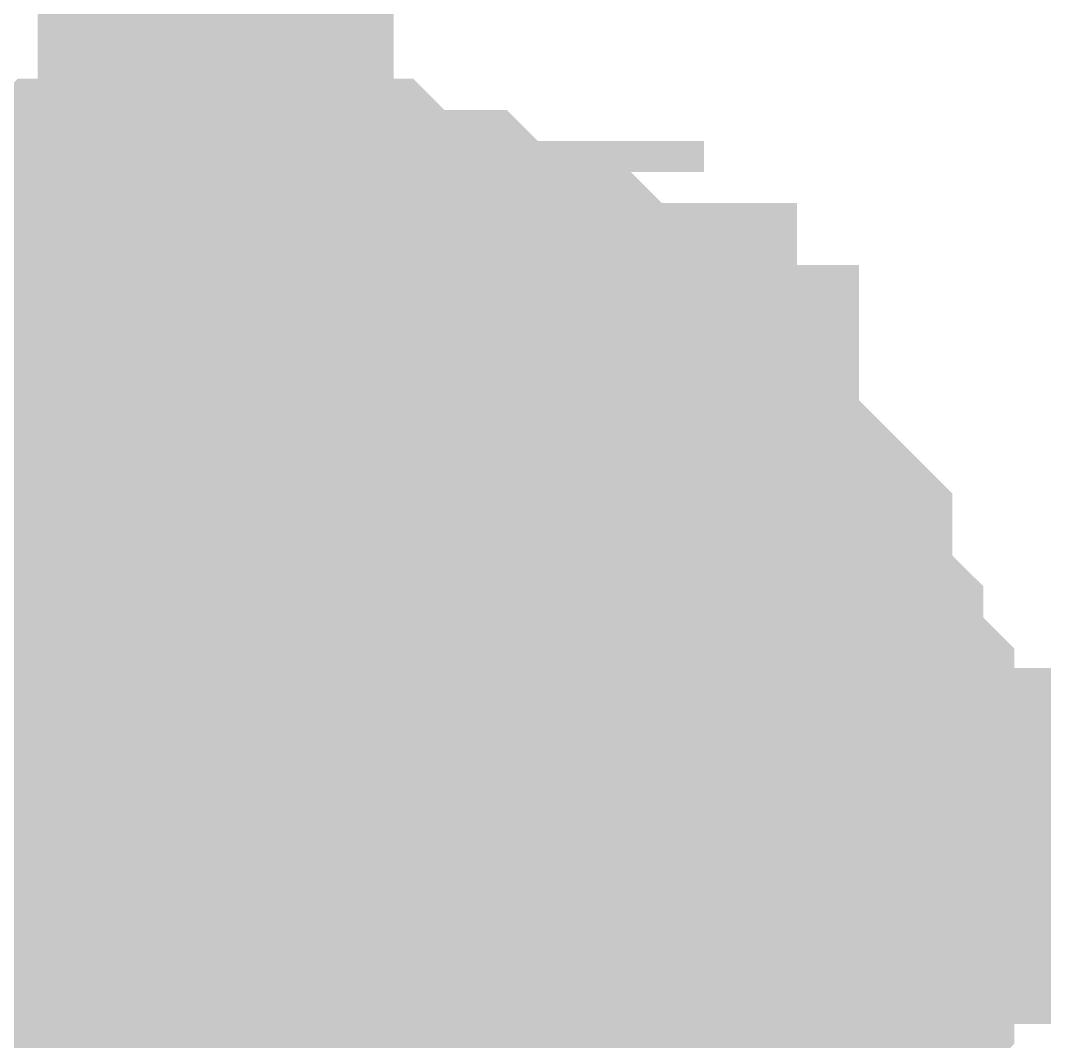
# Model space of a CAD drawing. Header units: inches. Extents: x 0 to 841, y 0 to 594.
# Drawn here: x 427.339 to 428.201, y 267.334 to 268.194 of the extents above; entities that cross this region are included whole.
import ezdxf

# ---------------------------------------------------------------- set-up
doc = ezdxf.new("R2010")
doc.units = ezdxf.units.IN
doc.layers.add('Sheet', color=255, linetype='Continuous')

msp = doc.modelspace()

# ---------------------------------------------------------------- linework, layer by layer
at = {"layer": 'Sheet'}
for points in [[(427.50311, 269.99406, 0.29972, 0.29972, 0), (427.50311, 267.49859, 0.29972, 0.29972, 0)], [(427.1634, 267.86442, 0.29972, 0.29972, 0), (427.18953, 267.89055, 0.29972, 0.29972, 0), (427.21567, 267.89055, 0.29972, 0.29972, 0), (427.2418, 267.91668, 0.29972, 0.29972, 0), (427.2418, 267.91668, 0.29972, 0.29972, 0), (427.26793, 267.94281, 0.29972, 0.29972, 0), (427.29406, 267.94281, 0.29972, 0.29972, 0), (427.32019, 267.94281, 0.29972, 0.29972, 0), (427.34632, 267.96894, 0.29972, 0.29972, 0), (427.37245, 267.96894, 0.29972, 0.29972, 0), (427.37245, 267.96894, 0.29972, 0.29972, 0), (427.39858, 267.99507, 0.29972, 0.29972, 0), (427.42471, 267.99507, 0.29972, 0.29972, 0), (427.45084, 267.99507, 0.29972, 0.29972, 0), (427.47698, 267.99507, 0.29972, 0.29972, 0), (427.50311, 267.99507, 0.29972, 0.29972, 0)], [(427.1634, 267.86442, 0.29972, 0.29972, 0), (427.18953, 267.89055, 0.29972, 0.29972, 0), (427.21567, 267.89055, 0.29972, 0.29972, 0), (427.2418, 267.91668, 0.29972, 0.29972, 0), (427.2418, 267.91668, 0.29972, 0.29972, 0), (427.26793, 267.94281, 0.29972, 0.29972, 0), (427.29406, 267.94281, 0.29972, 0.29972, 0), (427.32019, 267.94281, 0.29972, 0.29972, 0), (427.34632, 267.96894, 0.29972, 0.29972, 0), (427.37245, 267.96894, 0.29972, 0.29972, 0), (427.37245, 267.96894, 0.29972, 0.29972, 0), (427.39858, 267.99507, 0.29972, 0.29972, 0), (427.42471, 267.99507, 0.29972, 0.29972, 0), (427.45084, 267.99507, 0.29972, 0.29972, 0), (427.47698, 267.99507, 0.29972, 0.29972, 0), (427.50311, 267.99507, 0.29972, 0.29972, 0)], [(427.1634, 267.86442, 0.29972, 0.29972, 0), (427.18953, 267.89055, 0.29972, 0.29972, 0), (427.21567, 267.89055, 0.29972, 0.29972, 0), (427.2418, 267.91668, 0.29972, 0.29972, 0), (427.2418, 267.91668, 0.29972, 0.29972, 0), (427.26793, 267.94281, 0.29972, 0.29972, 0), (427.29406, 267.94281, 0.29972, 0.29972, 0), (427.32019, 267.94281, 0.29972, 0.29972, 0), (427.34632, 267.96894, 0.29972, 0.29972, 0), (427.37245, 267.96894, 0.29972, 0.29972, 0), (427.37245, 267.96894, 0.29972, 0.29972, 0), (427.39858, 267.99507, 0.29972, 0.29972, 0), (427.42471, 267.99507, 0.29972, 0.29972, 0), (427.45084, 267.99507, 0.29972, 0.29972, 0), (427.47698, 267.99507, 0.29972, 0.29972, 0), (427.50311, 267.99507, 0.29972, 0.29972, 0)], [(427.1634, 267.86442, 0.29972, 0.29972, 0), (427.18953, 267.89055, 0.29972, 0.29972, 0), (427.21567, 267.89055, 0.29972, 0.29972, 0), (427.2418, 267.91668, 0.29972, 0.29972, 0), (427.2418, 267.91668, 0.29972, 0.29972, 0), (427.26793, 267.94281, 0.29972, 0.29972, 0), (427.29406, 267.94281, 0.29972, 0.29972, 0), (427.32019, 267.94281, 0.29972, 0.29972, 0), (427.34632, 267.96894, 0.29972, 0.29972, 0), (427.37245, 267.96894, 0.29972, 0.29972, 0), (427.37245, 267.96894, 0.29972, 0.29972, 0), (427.39858, 267.99507, 0.29972, 0.29972, 0), (427.42471, 267.99507, 0.29972, 0.29972, 0), (427.45084, 267.99507, 0.29972, 0.29972, 0), (427.47698, 267.99507, 0.29972, 0.29972, 0), (427.50311, 267.99507, 0.29972, 0.29972, 0)], [(427.1634, 267.86442, 0.29972, 0.29972, 0), (427.18953, 267.89055, 0.29972, 0.29972, 0), (427.21567, 267.89055, 0.29972, 0.29972, 0), (427.2418, 267.91668, 0.29972, 0.29972, 0), (427.2418, 267.91668, 0.29972, 0.29972, 0), (427.26793, 267.94281, 0.29972, 0.29972, 0), (427.29406, 267.94281, 0.29972, 0.29972, 0), (427.32019, 267.94281, 0.29972, 0.29972, 0), (427.34632, 267.96894, 0.29972, 0.29972, 0), (427.37245, 267.96894, 0.29972, 0.29972, 0), (427.37245, 267.96894, 0.29972, 0.29972, 0), (427.39858, 267.99507, 0.29972, 0.29972, 0), (427.42471, 267.99507, 0.29972, 0.29972, 0), (427.45084, 267.99507, 0.29972, 0.29972, 0), (427.47698, 267.99507, 0.29972, 0.29972, 0), (427.50311, 267.99507, 0.29972, 0.29972, 0)], [(427.50311, 267.99507, 0.29972, 0.29972, 0), (427.50311, 267.99507, 0.29972, 0.29972, 0)], [(427.50311, 267.99507, 0.29972, 0.29972, 0), (427.52924, 267.99507, 0.29972, 0.29972, 0), (427.55537, 267.99507, 0.29972, 0.29972, 0), (427.5815, 267.99507, 0.29972, 0.29972, 0), (427.60763, 267.99507, 0.29972, 0.29972, 0), (427.63376, 267.96894, 0.29972, 0.29972, 0), (427.65989, 267.96894, 0.29972, 0.29972, 0), (427.68602, 267.96894, 0.29972, 0.29972, 0), (427.71215, 267.94281, 0.29972, 0.29972, 0), (427.73829, 267.94281, 0.29972, 0.29972, 0), (427.76442, 267.94281, 0.29972, 0.29972, 0), (427.76442, 267.91668, 0.29972, 0.29972, 0), (427.79055, 267.91668, 0.29972, 0.29972, 0), (427.81668, 267.89055, 0.29972, 0.29972, 0), (427.84281, 267.89055, 0.29972, 0.29972, 0), (427.84281, 267.86442, 0.29972, 0.29972, 0), (427.86894, 267.83829, 0.29972, 0.29972, 0), (427.89507, 267.83829, 0.29972, 0.29972, 0), (427.89507, 267.81216, 0.29972, 0.29972, 0), (427.9212, 267.78603, 0.29972, 0.29972, 0), (427.94733, 267.7599, 0.29972, 0.29972, 0), (427.94733, 267.7599, 0.29972, 0.29972, 0), (427.97346, 267.73377, 0.29972, 0.29972, 0), (427.97346, 267.70764, 0.29972, 0.29972, 0), (427.97346, 267.68151, 0.29972, 0.29972, 0), (427.9996, 267.65538, 0.29972, 0.29972, 0), (427.9996, 267.62925, 0.29972, 0.29972, 0), (427.9996, 267.62925, 0.29972, 0.29972, 0), (428.02573, 267.60311, 0.29972, 0.29972, 0), (428.02573, 267.57698, 0.29972, 0.29972, 0), (428.02573, 267.55085, 0.29972, 0.29972, 0), (428.02573, 267.52472, 0.29972, 0.29972, 0), (428.02573, 267.49859, 0.29972, 0.29972, 0)], [(427.50311, 267.99507, 0.29972, 0.29972, 0), (427.50311, 267.99507, 0.29972, 0.29972, 0)], [(427.50311, 267.99507, 0.29972, 0.29972, 0), (427.52924, 267.99507, 0.29972, 0.29972, 0), (427.55537, 267.99507, 0.29972, 0.29972, 0), (427.5815, 267.99507, 0.29972, 0.29972, 0), (427.60763, 267.99507, 0.29972, 0.29972, 0), (427.63376, 267.96894, 0.29972, 0.29972, 0), (427.65989, 267.96894, 0.29972, 0.29972, 0), (427.68602, 267.96894, 0.29972, 0.29972, 0), (427.71215, 267.94281, 0.29972, 0.29972, 0), (427.73829, 267.94281, 0.29972, 0.29972, 0), (427.76442, 267.94281, 0.29972, 0.29972, 0), (427.76442, 267.91668, 0.29972, 0.29972, 0), (427.79055, 267.91668, 0.29972, 0.29972, 0), (427.81668, 267.89055, 0.29972, 0.29972, 0), (427.84281, 267.89055, 0.29972, 0.29972, 0), (427.84281, 267.86442, 0.29972, 0.29972, 0), (427.86894, 267.83829, 0.29972, 0.29972, 0), (427.89507, 267.83829, 0.29972, 0.29972, 0), (427.89507, 267.81216, 0.29972, 0.29972, 0), (427.9212, 267.78603, 0.29972, 0.29972, 0), (427.94733, 267.7599, 0.29972, 0.29972, 0), (427.94733, 267.7599, 0.29972, 0.29972, 0), (427.97346, 267.73377, 0.29972, 0.29972, 0), (427.97346, 267.70764, 0.29972, 0.29972, 0), (427.97346, 267.68151, 0.29972, 0.29972, 0), (427.9996, 267.65538, 0.29972, 0.29972, 0), (427.9996, 267.62925, 0.29972, 0.29972, 0), (427.9996, 267.62925, 0.29972, 0.29972, 0), (428.02573, 267.60311, 0.29972, 0.29972, 0), (428.02573, 267.57698, 0.29972, 0.29972, 0), (428.02573, 267.55085, 0.29972, 0.29972, 0), (428.02573, 267.52472, 0.29972, 0.29972, 0), (428.02573, 267.49859, 0.29972, 0.29972, 0)], [(427.50311, 267.99507, 0.29972, 0.29972, 0), (427.50311, 267.99507, 0.29972, 0.29972, 0)], [(427.50311, 267.99507, 0.29972, 0.29972, 0), (427.52924, 267.99507, 0.29972, 0.29972, 0), (427.55537, 267.99507, 0.29972, 0.29972, 0), (427.5815, 267.99507, 0.29972, 0.29972, 0), (427.60763, 267.99507, 0.29972, 0.29972, 0), (427.63376, 267.96894, 0.29972, 0.29972, 0), (427.65989, 267.96894, 0.29972, 0.29972, 0), (427.68602, 267.96894, 0.29972, 0.29972, 0), (427.71215, 267.94281, 0.29972, 0.29972, 0), (427.73829, 267.94281, 0.29972, 0.29972, 0), (427.76442, 267.94281, 0.29972, 0.29972, 0), (427.76442, 267.91668, 0.29972, 0.29972, 0), (427.79055, 267.91668, 0.29972, 0.29972, 0), (427.81668, 267.89055, 0.29972, 0.29972, 0), (427.84281, 267.89055, 0.29972, 0.29972, 0), (427.84281, 267.86442, 0.29972, 0.29972, 0), (427.86894, 267.83829, 0.29972, 0.29972, 0), (427.89507, 267.83829, 0.29972, 0.29972, 0), (427.89507, 267.81216, 0.29972, 0.29972, 0), (427.9212, 267.78603, 0.29972, 0.29972, 0), (427.94733, 267.7599, 0.29972, 0.29972, 0), (427.94733, 267.7599, 0.29972, 0.29972, 0), (427.97346, 267.73377, 0.29972, 0.29972, 0), (427.97346, 267.70764, 0.29972, 0.29972, 0), (427.97346, 267.68151, 0.29972, 0.29972, 0), (427.9996, 267.65538, 0.29972, 0.29972, 0), (427.9996, 267.62925, 0.29972, 0.29972, 0), (427.9996, 267.62925, 0.29972, 0.29972, 0), (428.02573, 267.60311, 0.29972, 0.29972, 0), (428.02573, 267.57698, 0.29972, 0.29972, 0), (428.02573, 267.55085, 0.29972, 0.29972, 0), (428.02573, 267.52472, 0.29972, 0.29972, 0), (428.02573, 267.49859, 0.29972, 0.29972, 0)], [(427.50311, 267.99507, 0.29972, 0.29972, 0), (427.50311, 267.99507, 0.29972, 0.29972, 0)], [(427.50311, 267.99507, 0.29972, 0.29972, 0), (427.52924, 267.99507, 0.29972, 0.29972, 0), (427.55537, 267.99507, 0.29972, 0.29972, 0), (427.5815, 267.99507, 0.29972, 0.29972, 0), (427.60763, 267.99507, 0.29972, 0.29972, 0), (427.63376, 267.96894, 0.29972, 0.29972, 0), (427.65989, 267.96894, 0.29972, 0.29972, 0), (427.68602, 267.96894, 0.29972, 0.29972, 0), (427.71215, 267.94281, 0.29972, 0.29972, 0), (427.73829, 267.94281, 0.29972, 0.29972, 0), (427.76442, 267.94281, 0.29972, 0.29972, 0), (427.76442, 267.91668, 0.29972, 0.29972, 0), (427.79055, 267.91668, 0.29972, 0.29972, 0), (427.81668, 267.89055, 0.29972, 0.29972, 0), (427.84281, 267.89055, 0.29972, 0.29972, 0), (427.84281, 267.86442, 0.29972, 0.29972, 0), (427.86894, 267.83829, 0.29972, 0.29972, 0), (427.89507, 267.83829, 0.29972, 0.29972, 0), (427.89507, 267.81216, 0.29972, 0.29972, 0), (427.9212, 267.78603, 0.29972, 0.29972, 0), (427.94733, 267.7599, 0.29972, 0.29972, 0), (427.94733, 267.7599, 0.29972, 0.29972, 0), (427.97346, 267.73377, 0.29972, 0.29972, 0), (427.97346, 267.70764, 0.29972, 0.29972, 0), (427.97346, 267.68151, 0.29972, 0.29972, 0), (427.9996, 267.65538, 0.29972, 0.29972, 0), (427.9996, 267.62925, 0.29972, 0.29972, 0), (427.9996, 267.62925, 0.29972, 0.29972, 0), (428.02573, 267.60311, 0.29972, 0.29972, 0), (428.02573, 267.57698, 0.29972, 0.29972, 0), (428.02573, 267.55085, 0.29972, 0.29972, 0), (428.02573, 267.52472, 0.29972, 0.29972, 0), (428.02573, 267.49859, 0.29972, 0.29972, 0)], [(427.50311, 267.99507, 0.29972, 0.29972, 0), (427.50311, 267.99507, 0.29972, 0.29972, 0)], [(427.50311, 267.99507, 0.29972, 0.29972, 0), (427.52924, 267.99507, 0.29972, 0.29972, 0), (427.55537, 267.99507, 0.29972, 0.29972, 0), (427.5815, 267.99507, 0.29972, 0.29972, 0), (427.60763, 267.99507, 0.29972, 0.29972, 0), (427.63376, 267.96894, 0.29972, 0.29972, 0), (427.65989, 267.96894, 0.29972, 0.29972, 0), (427.68602, 267.96894, 0.29972, 0.29972, 0), (427.71215, 267.94281, 0.29972, 0.29972, 0), (427.73829, 267.94281, 0.29972, 0.29972, 0), (427.76442, 267.94281, 0.29972, 0.29972, 0), (427.76442, 267.91668, 0.29972, 0.29972, 0), (427.79055, 267.91668, 0.29972, 0.29972, 0), (427.81668, 267.89055, 0.29972, 0.29972, 0), (427.84281, 267.89055, 0.29972, 0.29972, 0), (427.84281, 267.86442, 0.29972, 0.29972, 0), (427.86894, 267.83829, 0.29972, 0.29972, 0), (427.89507, 267.83829, 0.29972, 0.29972, 0), (427.89507, 267.81216, 0.29972, 0.29972, 0), (427.9212, 267.78603, 0.29972, 0.29972, 0), (427.94733, 267.7599, 0.29972, 0.29972, 0), (427.94733, 267.7599, 0.29972, 0.29972, 0), (427.97346, 267.73377, 0.29972, 0.29972, 0), (427.97346, 267.70764, 0.29972, 0.29972, 0), (427.97346, 267.68151, 0.29972, 0.29972, 0), (427.9996, 267.65538, 0.29972, 0.29972, 0), (427.9996, 267.62925, 0.29972, 0.29972, 0), (427.9996, 267.62925, 0.29972, 0.29972, 0), (428.02573, 267.60311, 0.29972, 0.29972, 0), (428.02573, 267.57698, 0.29972, 0.29972, 0), (428.02573, 267.55085, 0.29972, 0.29972, 0), (428.02573, 267.52472, 0.29972, 0.29972, 0), (428.02573, 267.49859, 0.29972, 0.29972, 0)], [(427.26793, 267.94281, 0.09906, 0.09906, 0), (427.29406, 267.94281, 0.09906, 0.09906, 0), (427.32019, 267.94281, 0.09906, 0.09906, 0), (427.34632, 267.96894, 0.09906, 0.09906, 0), (427.37245, 267.96894, 0.09906, 0.09906, 0), (427.37245, 267.96894, 0.09906, 0.09906, 0), (427.39858, 267.99507, 0.09906, 0.09906, 0), (427.42471, 267.99507, 0.09906, 0.09906, 0), (427.45084, 267.99507, 0.09906, 0.09906, 0), (427.47698, 267.99507, 0.09906, 0.09906, 0), (427.50311, 267.99507, 0.09906, 0.09906, 0)], [(427.26793, 267.94281, 0.09906, 0.09906, 0), (427.29406, 267.94281, 0.09906, 0.09906, 0), (427.32019, 267.94281, 0.09906, 0.09906, 0), (427.34632, 267.96894, 0.09906, 0.09906, 0), (427.37245, 267.96894, 0.09906, 0.09906, 0), (427.37245, 267.96894, 0.09906, 0.09906, 0), (427.39858, 267.99507, 0.09906, 0.09906, 0), (427.42471, 267.99507, 0.09906, 0.09906, 0), (427.45084, 267.99507, 0.09906, 0.09906, 0), (427.47698, 267.99507, 0.09906, 0.09906, 0), (427.50311, 267.99507, 0.09906, 0.09906, 0)], [(427.26793, 267.94281, 0.09906, 0.09906, 0), (427.29406, 267.94281, 0.09906, 0.09906, 0), (427.32019, 267.94281, 0.09906, 0.09906, 0), (427.34632, 267.96894, 0.09906, 0.09906, 0), (427.37245, 267.96894, 0.09906, 0.09906, 0), (427.37245, 267.96894, 0.09906, 0.09906, 0), (427.39858, 267.99507, 0.09906, 0.09906, 0), (427.42471, 267.99507, 0.09906, 0.09906, 0), (427.45084, 267.99507, 0.09906, 0.09906, 0), (427.47698, 267.99507, 0.09906, 0.09906, 0), (427.50311, 267.99507, 0.09906, 0.09906, 0)], [(427.26793, 267.94281, 0.09906, 0.09906, 0), (427.29406, 267.94281, 0.09906, 0.09906, 0), (427.32019, 267.94281, 0.09906, 0.09906, 0), (427.34632, 267.96894, 0.09906, 0.09906, 0), (427.37245, 267.96894, 0.09906, 0.09906, 0), (427.37245, 267.96894, 0.09906, 0.09906, 0), (427.39858, 267.99507, 0.09906, 0.09906, 0), (427.42471, 267.99507, 0.09906, 0.09906, 0), (427.45084, 267.99507, 0.09906, 0.09906, 0), (427.47698, 267.99507, 0.09906, 0.09906, 0), (427.50311, 267.99507, 0.09906, 0.09906, 0)], [(427.26793, 267.94281, 0.09906, 0.09906, 0), (427.29406, 267.94281, 0.09906, 0.09906, 0), (427.32019, 267.94281, 0.09906, 0.09906, 0), (427.34632, 267.96894, 0.09906, 0.09906, 0), (427.37245, 267.96894, 0.09906, 0.09906, 0), (427.37245, 267.96894, 0.09906, 0.09906, 0), (427.39858, 267.99507, 0.09906, 0.09906, 0), (427.42471, 267.99507, 0.09906, 0.09906, 0), (427.45084, 267.99507, 0.09906, 0.09906, 0), (427.47698, 267.99507, 0.09906, 0.09906, 0), (427.50311, 267.99507, 0.09906, 0.09906, 0)], [(427.50311, 267.99507, 0.09906, 0.09906, 0), (427.50311, 267.99507, 0.09906, 0.09906, 0)], [(427.50311, 267.99507, 0.09906, 0.09906, 0), (427.52924, 267.99507, 0.09906, 0.09906, 0), (427.55537, 267.99507, 0.09906, 0.09906, 0), (427.5815, 267.99507, 0.09906, 0.09906, 0), (427.60763, 267.99507, 0.09906, 0.09906, 0), (427.63376, 267.96894, 0.09906, 0.09906, 0), (427.65989, 267.96894, 0.09906, 0.09906, 0), (427.68602, 267.96894, 0.09906, 0.09906, 0), (427.71215, 267.94281, 0.09906, 0.09906, 0), (427.73829, 267.94281, 0.09906, 0.09906, 0), (427.76442, 267.94281, 0.09906, 0.09906, 0), (427.76442, 267.91668, 0.09906, 0.09906, 0), (427.79055, 267.91668, 0.09906, 0.09906, 0), (427.81668, 267.89055, 0.09906, 0.09906, 0), (427.84281, 267.89055, 0.09906, 0.09906, 0), (427.84281, 267.86442, 0.09906, 0.09906, 0), (427.86894, 267.83829, 0.09906, 0.09906, 0), (427.89507, 267.83829, 0.09906, 0.09906, 0), (427.89507, 267.81216, 0.09906, 0.09906, 0), (427.9212, 267.78603, 0.09906, 0.09906, 0), (427.94733, 267.7599, 0.09906, 0.09906, 0), (427.94733, 267.7599, 0.09906, 0.09906, 0), (427.97346, 267.73377, 0.09906, 0.09906, 0), (427.97346, 267.70764, 0.09906, 0.09906, 0), (427.97346, 267.68151, 0.09906, 0.09906, 0), (427.9996, 267.65538, 0.09906, 0.09906, 0), (427.9996, 267.62925, 0.09906, 0.09906, 0), (427.9996, 267.62925, 0.09906, 0.09906, 0), (428.02573, 267.60311, 0.09906, 0.09906, 0), (428.02573, 267.57698, 0.09906, 0.09906, 0), (428.02573, 267.55085, 0.09906, 0.09906, 0), (428.02573, 267.52472, 0.09906, 0.09906, 0), (428.02573, 267.49859, 0.09906, 0.09906, 0)], [(427.50311, 267.99507, 0.09906, 0.09906, 0), (427.50311, 267.99507, 0.09906, 0.09906, 0)], [(427.50311, 267.99507, 0.09906, 0.09906, 0), (427.52924, 267.99507, 0.09906, 0.09906, 0), (427.55537, 267.99507, 0.09906, 0.09906, 0), (427.5815, 267.99507, 0.09906, 0.09906, 0), (427.60763, 267.99507, 0.09906, 0.09906, 0), (427.63376, 267.96894, 0.09906, 0.09906, 0), (427.65989, 267.96894, 0.09906, 0.09906, 0), (427.68602, 267.96894, 0.09906, 0.09906, 0), (427.71215, 267.94281, 0.09906, 0.09906, 0), (427.73829, 267.94281, 0.09906, 0.09906, 0), (427.76442, 267.94281, 0.09906, 0.09906, 0), (427.76442, 267.91668, 0.09906, 0.09906, 0), (427.79055, 267.91668, 0.09906, 0.09906, 0), (427.81668, 267.89055, 0.09906, 0.09906, 0), (427.84281, 267.89055, 0.09906, 0.09906, 0), (427.84281, 267.86442, 0.09906, 0.09906, 0), (427.86894, 267.83829, 0.09906, 0.09906, 0), (427.89507, 267.83829, 0.09906, 0.09906, 0), (427.89507, 267.81216, 0.09906, 0.09906, 0), (427.9212, 267.78603, 0.09906, 0.09906, 0), (427.94733, 267.7599, 0.09906, 0.09906, 0), (427.94733, 267.7599, 0.09906, 0.09906, 0), (427.97346, 267.73377, 0.09906, 0.09906, 0), (427.97346, 267.70764, 0.09906, 0.09906, 0), (427.97346, 267.68151, 0.09906, 0.09906, 0), (427.9996, 267.65538, 0.09906, 0.09906, 0), (427.9996, 267.62925, 0.09906, 0.09906, 0), (427.9996, 267.62925, 0.09906, 0.09906, 0), (428.02573, 267.60311, 0.09906, 0.09906, 0), (428.02573, 267.57698, 0.09906, 0.09906, 0), (428.02573, 267.55085, 0.09906, 0.09906, 0), (428.02573, 267.52472, 0.09906, 0.09906, 0), (428.02573, 267.49859, 0.09906, 0.09906, 0)], [(427.50311, 267.99507, 0.09906, 0.09906, 0), (427.50311, 267.99507, 0.09906, 0.09906, 0)], [(427.50311, 267.99507, 0.09906, 0.09906, 0), (427.52924, 267.99507, 0.09906, 0.09906, 0), (427.55537, 267.99507, 0.09906, 0.09906, 0), (427.5815, 267.99507, 0.09906, 0.09906, 0), (427.60763, 267.99507, 0.09906, 0.09906, 0), (427.63376, 267.96894, 0.09906, 0.09906, 0), (427.65989, 267.96894, 0.09906, 0.09906, 0), (427.68602, 267.96894, 0.09906, 0.09906, 0), (427.71215, 267.94281, 0.09906, 0.09906, 0), (427.73829, 267.94281, 0.09906, 0.09906, 0), (427.76442, 267.94281, 0.09906, 0.09906, 0), (427.76442, 267.91668, 0.09906, 0.09906, 0), (427.79055, 267.91668, 0.09906, 0.09906, 0), (427.81668, 267.89055, 0.09906, 0.09906, 0), (427.84281, 267.89055, 0.09906, 0.09906, 0), (427.84281, 267.86442, 0.09906, 0.09906, 0), (427.86894, 267.83829, 0.09906, 0.09906, 0), (427.89507, 267.83829, 0.09906, 0.09906, 0), (427.89507, 267.81216, 0.09906, 0.09906, 0), (427.9212, 267.78603, 0.09906, 0.09906, 0), (427.94733, 267.7599, 0.09906, 0.09906, 0), (427.94733, 267.7599, 0.09906, 0.09906, 0), (427.97346, 267.73377, 0.09906, 0.09906, 0), (427.97346, 267.70764, 0.09906, 0.09906, 0), (427.97346, 267.68151, 0.09906, 0.09906, 0), (427.9996, 267.65538, 0.09906, 0.09906, 0), (427.9996, 267.62925, 0.09906, 0.09906, 0), (427.9996, 267.62925, 0.09906, 0.09906, 0), (428.02573, 267.60311, 0.09906, 0.09906, 0), (428.02573, 267.57698, 0.09906, 0.09906, 0), (428.02573, 267.55085, 0.09906, 0.09906, 0), (428.02573, 267.52472, 0.09906, 0.09906, 0), (428.02573, 267.49859, 0.09906, 0.09906, 0)], [(427.50311, 267.99507, 0.09906, 0.09906, 0), (427.50311, 267.99507, 0.09906, 0.09906, 0)], [(427.50311, 267.99507, 0.09906, 0.09906, 0), (427.52924, 267.99507, 0.09906, 0.09906, 0), (427.55537, 267.99507, 0.09906, 0.09906, 0), (427.5815, 267.99507, 0.09906, 0.09906, 0), (427.60763, 267.99507, 0.09906, 0.09906, 0), (427.63376, 267.96894, 0.09906, 0.09906, 0), (427.65989, 267.96894, 0.09906, 0.09906, 0), (427.68602, 267.96894, 0.09906, 0.09906, 0), (427.71215, 267.94281, 0.09906, 0.09906, 0), (427.73829, 267.94281, 0.09906, 0.09906, 0), (427.76442, 267.94281, 0.09906, 0.09906, 0), (427.76442, 267.91668, 0.09906, 0.09906, 0), (427.79055, 267.91668, 0.09906, 0.09906, 0), (427.81668, 267.89055, 0.09906, 0.09906, 0), (427.84281, 267.89055, 0.09906, 0.09906, 0), (427.84281, 267.86442, 0.09906, 0.09906, 0), (427.86894, 267.83829, 0.09906, 0.09906, 0), (427.89507, 267.83829, 0.09906, 0.09906, 0), (427.89507, 267.81216, 0.09906, 0.09906, 0), (427.9212, 267.78603, 0.09906, 0.09906, 0), (427.94733, 267.7599, 0.09906, 0.09906, 0), (427.94733, 267.7599, 0.09906, 0.09906, 0), (427.97346, 267.73377, 0.09906, 0.09906, 0), (427.97346, 267.70764, 0.09906, 0.09906, 0), (427.97346, 267.68151, 0.09906, 0.09906, 0), (427.9996, 267.65538, 0.09906, 0.09906, 0), (427.9996, 267.62925, 0.09906, 0.09906, 0), (427.9996, 267.62925, 0.09906, 0.09906, 0), (428.02573, 267.60311, 0.09906, 0.09906, 0), (428.02573, 267.57698, 0.09906, 0.09906, 0), (428.02573, 267.55085, 0.09906, 0.09906, 0), (428.02573, 267.52472, 0.09906, 0.09906, 0), (428.02573, 267.49859, 0.09906, 0.09906, 0)], [(427.50311, 267.99507, 0.09906, 0.09906, 0), (427.50311, 267.99507, 0.09906, 0.09906, 0)], [(427.50311, 267.99507, 0.09906, 0.09906, 0), (427.52924, 267.99507, 0.09906, 0.09906, 0), (427.55537, 267.99507, 0.09906, 0.09906, 0), (427.5815, 267.99507, 0.09906, 0.09906, 0), (427.60763, 267.99507, 0.09906, 0.09906, 0), (427.63376, 267.96894, 0.09906, 0.09906, 0), (427.65989, 267.96894, 0.09906, 0.09906, 0), (427.68602, 267.96894, 0.09906, 0.09906, 0), (427.71215, 267.94281, 0.09906, 0.09906, 0), (427.73829, 267.94281, 0.09906, 0.09906, 0), (427.76442, 267.94281, 0.09906, 0.09906, 0), (427.76442, 267.91668, 0.09906, 0.09906, 0), (427.79055, 267.91668, 0.09906, 0.09906, 0), (427.81668, 267.89055, 0.09906, 0.09906, 0), (427.84281, 267.89055, 0.09906, 0.09906, 0), (427.84281, 267.86442, 0.09906, 0.09906, 0), (427.86894, 267.83829, 0.09906, 0.09906, 0), (427.89507, 267.83829, 0.09906, 0.09906, 0), (427.89507, 267.81216, 0.09906, 0.09906, 0), (427.9212, 267.78603, 0.09906, 0.09906, 0), (427.94733, 267.7599, 0.09906, 0.09906, 0), (427.94733, 267.7599, 0.09906, 0.09906, 0), (427.97346, 267.73377, 0.09906, 0.09906, 0), (427.97346, 267.70764, 0.09906, 0.09906, 0), (427.97346, 267.68151, 0.09906, 0.09906, 0), (427.9996, 267.65538, 0.09906, 0.09906, 0), (427.9996, 267.62925, 0.09906, 0.09906, 0), (427.9996, 267.62925, 0.09906, 0.09906, 0), (428.02573, 267.60311, 0.09906, 0.09906, 0), (428.02573, 267.57698, 0.09906, 0.09906, 0), (428.02573, 267.55085, 0.09906, 0.09906, 0), (428.02573, 267.52472, 0.09906, 0.09906, 0), (428.02573, 267.49859, 0.09906, 0.09906, 0)], [(435.0027, 267.49859, 0.29972, 0.29972, 0), (427.50311, 267.49859, 0.29972, 0.29972, 0), (422.51209, 267.49859, 0.29972, 0.29972, 0)], [(428.02573, 267.49859, 0.29972, 0.29972, 0), (428.02573, 267.47246, 0.29972, 0.29972, 0), (428.02573, 267.44633, 0.29972, 0.29972, 0), (428.02573, 267.4202, 0.29972, 0.29972, 0), (428.02573, 267.39407, 0.29972, 0.29972, 0), (427.9996, 267.36794, 0.29972, 0.29972, 0), (427.9996, 267.34181, 0.29972, 0.29972, 0), (427.9996, 267.31568, 0.29972, 0.29972, 0), (427.97346, 267.28955, 0.29972, 0.29972, 0), (427.97346, 267.26342, 0.29972, 0.29972, 0), (427.97346, 267.23729, 0.29972, 0.29972, 0), (427.94733, 267.23729, 0.29972, 0.29972, 0), (427.94733, 267.21116, 0.29972, 0.29972, 0), (427.9212, 267.18503, 0.29972, 0.29972, 0), (427.89507, 267.1589, 0.29972, 0.29972, 0)], [(428.02573, 267.49859, 0.29972, 0.29972, 0), (428.02573, 267.47246, 0.29972, 0.29972, 0), (428.02573, 267.44633, 0.29972, 0.29972, 0), (428.02573, 267.4202, 0.29972, 0.29972, 0), (428.02573, 267.39407, 0.29972, 0.29972, 0), (427.9996, 267.36794, 0.29972, 0.29972, 0), (427.9996, 267.34181, 0.29972, 0.29972, 0), (427.9996, 267.31568, 0.29972, 0.29972, 0), (427.97346, 267.28955, 0.29972, 0.29972, 0), (427.97346, 267.26342, 0.29972, 0.29972, 0), (427.97346, 267.23729, 0.29972, 0.29972, 0), (427.94733, 267.23729, 0.29972, 0.29972, 0), (427.94733, 267.21116, 0.29972, 0.29972, 0), (427.9212, 267.18503, 0.29972, 0.29972, 0), (427.89507, 267.1589, 0.29972, 0.29972, 0)], [(428.02573, 267.49859, 0.29972, 0.29972, 0), (428.02573, 267.47246, 0.29972, 0.29972, 0), (428.02573, 267.44633, 0.29972, 0.29972, 0), (428.02573, 267.4202, 0.29972, 0.29972, 0), (428.02573, 267.39407, 0.29972, 0.29972, 0), (427.9996, 267.36794, 0.29972, 0.29972, 0), (427.9996, 267.34181, 0.29972, 0.29972, 0), (427.9996, 267.31568, 0.29972, 0.29972, 0), (427.97346, 267.28955, 0.29972, 0.29972, 0), (427.97346, 267.26342, 0.29972, 0.29972, 0), (427.97346, 267.23729, 0.29972, 0.29972, 0), (427.94733, 267.23729, 0.29972, 0.29972, 0), (427.94733, 267.21116, 0.29972, 0.29972, 0), (427.9212, 267.18503, 0.29972, 0.29972, 0), (427.89507, 267.1589, 0.29972, 0.29972, 0)], [(428.02573, 267.49859, 0.29972, 0.29972, 0), (428.02573, 267.47246, 0.29972, 0.29972, 0), (428.02573, 267.44633, 0.29972, 0.29972, 0), (428.02573, 267.4202, 0.29972, 0.29972, 0), (428.02573, 267.39407, 0.29972, 0.29972, 0), (427.9996, 267.36794, 0.29972, 0.29972, 0), (427.9996, 267.34181, 0.29972, 0.29972, 0), (427.9996, 267.31568, 0.29972, 0.29972, 0), (427.97346, 267.28955, 0.29972, 0.29972, 0), (427.97346, 267.26342, 0.29972, 0.29972, 0), (427.97346, 267.23729, 0.29972, 0.29972, 0), (427.94733, 267.23729, 0.29972, 0.29972, 0), (427.94733, 267.21116, 0.29972, 0.29972, 0), (427.9212, 267.18503, 0.29972, 0.29972, 0), (427.89507, 267.1589, 0.29972, 0.29972, 0)], [(428.02573, 267.49859, 0.29972, 0.29972, 0), (428.02573, 267.47246, 0.29972, 0.29972, 0), (428.02573, 267.44633, 0.29972, 0.29972, 0), (428.02573, 267.4202, 0.29972, 0.29972, 0), (428.02573, 267.39407, 0.29972, 0.29972, 0), (427.9996, 267.36794, 0.29972, 0.29972, 0), (427.9996, 267.34181, 0.29972, 0.29972, 0), (427.9996, 267.31568, 0.29972, 0.29972, 0), (427.97346, 267.28955, 0.29972, 0.29972, 0), (427.97346, 267.26342, 0.29972, 0.29972, 0), (427.97346, 267.23729, 0.29972, 0.29972, 0), (427.94733, 267.23729, 0.29972, 0.29972, 0), (427.94733, 267.21116, 0.29972, 0.29972, 0), (427.9212, 267.18503, 0.29972, 0.29972, 0), (427.89507, 267.1589, 0.29972, 0.29972, 0)], [(428.02573, 267.49859, 0.29972, 0.29972, 0), (428.02573, 267.49859, 0.29972, 0.29972, 0), (428.02573, 267.49859, 0.29972, 0.29972, 0), (428.02573, 267.49859, 0.29972, 0.29972, 0), (428.02573, 267.49859, 0.29972, 0.29972, 0), (428.02573, 267.49859, 0.29972, 0.29972, 0), (428.02573, 267.49859, 0.29972, 0.29972, 0), (428.02573, 267.49859, 0.29972, 0.29972, 0), (428.02573, 267.49859, 0.29972, 0.29972, 0), (428.02573, 267.49859, 0.29972, 0.29972, 0), (428.02573, 267.49859, 0.29972, 0.29972, 0), (428.02573, 267.49859, 0.29972, 0.29972, 0), (428.02573, 267.49859, 0.29972, 0.29972, 0), (428.02573, 267.49859, 0.29972, 0.29972, 0), (428.02573, 267.49859, 0.29972, 0.29972, 0), (428.02573, 267.49859, 0.29972, 0.29972, 0), (428.02573, 267.49859, 0.29972, 0.29972, 0), (428.02573, 267.49859, 0.29972, 0.29972, 0), (428.02573, 267.49859, 0.29972, 0.29972, 0), (428.02573, 267.49859, 0.29972, 0.29972, 0), (428.02573, 267.49859, 0.29972, 0.29972, 0), (428.02573, 267.49859, 0.29972, 0.29972, 0), (428.02573, 267.49859, 0.29972, 0.29972, 0), (428.02573, 267.49859, 0.29972, 0.29972, 0), (428.02573, 267.49859, 0.29972, 0.29972, 0), (428.02573, 267.49859, 0.29972, 0.29972, 0), (428.02573, 267.49859, 0.29972, 0.29972, 0), (428.02573, 267.49859, 0.29972, 0.29972, 0), (428.02573, 267.49859, 0.29972, 0.29972, 0), (428.02573, 267.49859, 0.29972, 0.29972, 0), (428.02573, 267.49859, 0.29972, 0.29972, 0), (428.02573, 267.49859, 0.29972, 0.29972, 0), (428.02573, 267.49859, 0.29972, 0.29972, 0)], [(428.02573, 267.49859, 0.29972, 0.29972, 0), (428.02573, 267.49859, 0.29972, 0.29972, 0)], [(428.02573, 267.49859, 0.29972, 0.29972, 0), (428.02573, 267.49859, 0.29972, 0.29972, 0), (428.02573, 267.49859, 0.29972, 0.29972, 0), (428.02573, 267.49859, 0.29972, 0.29972, 0), (428.02573, 267.49859, 0.29972, 0.29972, 0), (428.02573, 267.49859, 0.29972, 0.29972, 0), (428.02573, 267.49859, 0.29972, 0.29972, 0), (428.02573, 267.49859, 0.29972, 0.29972, 0), (428.02573, 267.49859, 0.29972, 0.29972, 0), (428.02573, 267.49859, 0.29972, 0.29972, 0), (428.02573, 267.49859, 0.29972, 0.29972, 0), (428.02573, 267.49859, 0.29972, 0.29972, 0), (428.02573, 267.49859, 0.29972, 0.29972, 0), (428.02573, 267.49859, 0.29972, 0.29972, 0), (428.02573, 267.49859, 0.29972, 0.29972, 0), (428.02573, 267.49859, 0.29972, 0.29972, 0), (428.02573, 267.49859, 0.29972, 0.29972, 0), (428.02573, 267.49859, 0.29972, 0.29972, 0), (428.02573, 267.49859, 0.29972, 0.29972, 0), (428.02573, 267.49859, 0.29972, 0.29972, 0), (428.02573, 267.49859, 0.29972, 0.29972, 0), (428.02573, 267.49859, 0.29972, 0.29972, 0), (428.02573, 267.49859, 0.29972, 0.29972, 0), (428.02573, 267.49859, 0.29972, 0.29972, 0), (428.02573, 267.49859, 0.29972, 0.29972, 0), (428.02573, 267.49859, 0.29972, 0.29972, 0), (428.02573, 267.49859, 0.29972, 0.29972, 0), (428.02573, 267.49859, 0.29972, 0.29972, 0), (428.02573, 267.49859, 0.29972, 0.29972, 0), (428.02573, 267.49859, 0.29972, 0.29972, 0), (428.02573, 267.49859, 0.29972, 0.29972, 0), (428.02573, 267.49859, 0.29972, 0.29972, 0), (428.02573, 267.49859, 0.29972, 0.29972, 0)], [(428.02573, 267.49859, 0.29972, 0.29972, 0), (428.02573, 267.49859, 0.29972, 0.29972, 0)], [(428.02573, 267.49859, 0.29972, 0.29972, 0), (428.02573, 267.49859, 0.29972, 0.29972, 0), (428.02573, 267.49859, 0.29972, 0.29972, 0), (428.02573, 267.49859, 0.29972, 0.29972, 0), (428.02573, 267.49859, 0.29972, 0.29972, 0), (428.02573, 267.49859, 0.29972, 0.29972, 0), (428.02573, 267.49859, 0.29972, 0.29972, 0), (428.02573, 267.49859, 0.29972, 0.29972, 0), (428.02573, 267.49859, 0.29972, 0.29972, 0), (428.02573, 267.49859, 0.29972, 0.29972, 0), (428.02573, 267.49859, 0.29972, 0.29972, 0), (428.02573, 267.49859, 0.29972, 0.29972, 0), (428.02573, 267.49859, 0.29972, 0.29972, 0), (428.02573, 267.49859, 0.29972, 0.29972, 0), (428.02573, 267.49859, 0.29972, 0.29972, 0), (428.02573, 267.49859, 0.29972, 0.29972, 0), (428.02573, 267.49859, 0.29972, 0.29972, 0), (428.02573, 267.49859, 0.29972, 0.29972, 0), (428.02573, 267.49859, 0.29972, 0.29972, 0), (428.02573, 267.49859, 0.29972, 0.29972, 0), (428.02573, 267.49859, 0.29972, 0.29972, 0), (428.02573, 267.49859, 0.29972, 0.29972, 0), (428.02573, 267.49859, 0.29972, 0.29972, 0), (428.02573, 267.49859, 0.29972, 0.29972, 0), (428.02573, 267.49859, 0.29972, 0.29972, 0), (428.02573, 267.49859, 0.29972, 0.29972, 0), (428.02573, 267.49859, 0.29972, 0.29972, 0), (428.02573, 267.49859, 0.29972, 0.29972, 0), (428.02573, 267.49859, 0.29972, 0.29972, 0), (428.02573, 267.49859, 0.29972, 0.29972, 0), (428.02573, 267.49859, 0.29972, 0.29972, 0), (428.02573, 267.49859, 0.29972, 0.29972, 0), (428.02573, 267.49859, 0.29972, 0.29972, 0)], [(428.02573, 267.49859, 0.29972, 0.29972, 0), (428.02573, 267.49859, 0.29972, 0.29972, 0)], [(428.02573, 267.49859, 0.29972, 0.29972, 0), (428.02573, 267.49859, 0.29972, 0.29972, 0), (428.02573, 267.49859, 0.29972, 0.29972, 0), (428.02573, 267.49859, 0.29972, 0.29972, 0), (428.02573, 267.49859, 0.29972, 0.29972, 0), (428.02573, 267.49859, 0.29972, 0.29972, 0), (428.02573, 267.49859, 0.29972, 0.29972, 0), (428.02573, 267.49859, 0.29972, 0.29972, 0), (428.02573, 267.49859, 0.29972, 0.29972, 0), (428.02573, 267.49859, 0.29972, 0.29972, 0), (428.02573, 267.49859, 0.29972, 0.29972, 0), (428.02573, 267.49859, 0.29972, 0.29972, 0), (428.02573, 267.49859, 0.29972, 0.29972, 0), (428.02573, 267.49859, 0.29972, 0.29972, 0), (428.02573, 267.49859, 0.29972, 0.29972, 0), (428.02573, 267.49859, 0.29972, 0.29972, 0), (428.02573, 267.49859, 0.29972, 0.29972, 0), (428.02573, 267.49859, 0.29972, 0.29972, 0), (428.02573, 267.49859, 0.29972, 0.29972, 0), (428.02573, 267.49859, 0.29972, 0.29972, 0), (428.02573, 267.49859, 0.29972, 0.29972, 0), (428.02573, 267.49859, 0.29972, 0.29972, 0), (428.02573, 267.49859, 0.29972, 0.29972, 0), (428.02573, 267.49859, 0.29972, 0.29972, 0), (428.02573, 267.49859, 0.29972, 0.29972, 0), (428.02573, 267.49859, 0.29972, 0.29972, 0), (428.02573, 267.49859, 0.29972, 0.29972, 0), (428.02573, 267.49859, 0.29972, 0.29972, 0), (428.02573, 267.49859, 0.29972, 0.29972, 0), (428.02573, 267.49859, 0.29972, 0.29972, 0), (428.02573, 267.49859, 0.29972, 0.29972, 0), (428.02573, 267.49859, 0.29972, 0.29972, 0), (428.02573, 267.49859, 0.29972, 0.29972, 0)], [(428.02573, 267.49859, 0.29972, 0.29972, 0), (428.02573, 267.49859, 0.29972, 0.29972, 0)], [(428.02573, 267.49859, 0.29972, 0.29972, 0), (428.02573, 267.49859, 0.29972, 0.29972, 0), (428.02573, 267.49859, 0.29972, 0.29972, 0), (428.02573, 267.49859, 0.29972, 0.29972, 0), (428.02573, 267.49859, 0.29972, 0.29972, 0), (428.02573, 267.49859, 0.29972, 0.29972, 0), (428.02573, 267.49859, 0.29972, 0.29972, 0), (428.02573, 267.49859, 0.29972, 0.29972, 0), (428.02573, 267.49859, 0.29972, 0.29972, 0), (428.02573, 267.49859, 0.29972, 0.29972, 0), (428.02573, 267.49859, 0.29972, 0.29972, 0), (428.02573, 267.49859, 0.29972, 0.29972, 0), (428.02573, 267.49859, 0.29972, 0.29972, 0), (428.02573, 267.49859, 0.29972, 0.29972, 0), (428.02573, 267.49859, 0.29972, 0.29972, 0), (428.02573, 267.49859, 0.29972, 0.29972, 0), (428.02573, 267.49859, 0.29972, 0.29972, 0), (428.02573, 267.49859, 0.29972, 0.29972, 0), (428.02573, 267.49859, 0.29972, 0.29972, 0), (428.02573, 267.49859, 0.29972, 0.29972, 0), (428.02573, 267.49859, 0.29972, 0.29972, 0), (428.02573, 267.49859, 0.29972, 0.29972, 0), (428.02573, 267.49859, 0.29972, 0.29972, 0), (428.02573, 267.49859, 0.29972, 0.29972, 0), (428.02573, 267.49859, 0.29972, 0.29972, 0), (428.02573, 267.49859, 0.29972, 0.29972, 0), (428.02573, 267.49859, 0.29972, 0.29972, 0), (428.02573, 267.49859, 0.29972, 0.29972, 0), (428.02573, 267.49859, 0.29972, 0.29972, 0), (428.02573, 267.49859, 0.29972, 0.29972, 0), (428.02573, 267.49859, 0.29972, 0.29972, 0), (428.02573, 267.49859, 0.29972, 0.29972, 0), (428.02573, 267.49859, 0.29972, 0.29972, 0)], [(428.02573, 267.49859, 0.29972, 0.29972, 0), (428.02573, 267.49859, 0.29972, 0.29972, 0)], [(428.02573, 267.49859, 0.09906, 0.09906, 0), (428.02573, 267.47246, 0.09906, 0.09906, 0), (428.02573, 267.44633, 0.09906, 0.09906, 0), (428.02573, 267.4202, 0.09906, 0.09906, 0), (428.02573, 267.39407, 0.09906, 0.09906, 0), (427.9996, 267.36794, 0.09906, 0.09906, 0), (427.9996, 267.34181, 0.09906, 0.09906, 0), (427.9996, 267.31568, 0.09906, 0.09906, 0), (427.97346, 267.28955, 0.09906, 0.09906, 0), (427.97346, 267.26342, 0.09906, 0.09906, 0)], [(428.02573, 267.49859, 0.09906, 0.09906, 0), (428.02573, 267.47246, 0.09906, 0.09906, 0), (428.02573, 267.44633, 0.09906, 0.09906, 0), (428.02573, 267.4202, 0.09906, 0.09906, 0), (428.02573, 267.39407, 0.09906, 0.09906, 0), (427.9996, 267.36794, 0.09906, 0.09906, 0), (427.9996, 267.34181, 0.09906, 0.09906, 0), (427.9996, 267.31568, 0.09906, 0.09906, 0), (427.97346, 267.28955, 0.09906, 0.09906, 0), (427.97346, 267.26342, 0.09906, 0.09906, 0)], [(428.02573, 267.49859, 0.09906, 0.09906, 0), (428.02573, 267.47246, 0.09906, 0.09906, 0), (428.02573, 267.44633, 0.09906, 0.09906, 0), (428.02573, 267.4202, 0.09906, 0.09906, 0), (428.02573, 267.39407, 0.09906, 0.09906, 0), (427.9996, 267.36794, 0.09906, 0.09906, 0), (427.9996, 267.34181, 0.09906, 0.09906, 0), (427.9996, 267.31568, 0.09906, 0.09906, 0), (427.97346, 267.28955, 0.09906, 0.09906, 0), (427.97346, 267.26342, 0.09906, 0.09906, 0)], [(428.02573, 267.49859, 0.09906, 0.09906, 0), (428.02573, 267.47246, 0.09906, 0.09906, 0), (428.02573, 267.44633, 0.09906, 0.09906, 0), (428.02573, 267.4202, 0.09906, 0.09906, 0), (428.02573, 267.39407, 0.09906, 0.09906, 0), (427.9996, 267.36794, 0.09906, 0.09906, 0), (427.9996, 267.34181, 0.09906, 0.09906, 0), (427.9996, 267.31568, 0.09906, 0.09906, 0), (427.97346, 267.28955, 0.09906, 0.09906, 0), (427.97346, 267.26342, 0.09906, 0.09906, 0)], [(428.02573, 267.49859, 0.09906, 0.09906, 0), (428.02573, 267.47246, 0.09906, 0.09906, 0), (428.02573, 267.44633, 0.09906, 0.09906, 0), (428.02573, 267.4202, 0.09906, 0.09906, 0), (428.02573, 267.39407, 0.09906, 0.09906, 0), (427.9996, 267.36794, 0.09906, 0.09906, 0), (427.9996, 267.34181, 0.09906, 0.09906, 0), (427.9996, 267.31568, 0.09906, 0.09906, 0), (427.97346, 267.28955, 0.09906, 0.09906, 0), (427.97346, 267.26342, 0.09906, 0.09906, 0)], [(428.02573, 267.49859, 0.09906, 0.09906, 0), (428.02573, 267.49859, 0.09906, 0.09906, 0), (428.02573, 267.49859, 0.09906, 0.09906, 0), (428.02573, 267.49859, 0.09906, 0.09906, 0), (428.02573, 267.49859, 0.09906, 0.09906, 0), (428.02573, 267.49859, 0.09906, 0.09906, 0), (428.02573, 267.49859, 0.09906, 0.09906, 0), (428.02573, 267.49859, 0.09906, 0.09906, 0), (428.02573, 267.49859, 0.09906, 0.09906, 0), (428.02573, 267.49859, 0.09906, 0.09906, 0), (428.02573, 267.49859, 0.09906, 0.09906, 0), (428.02573, 267.49859, 0.09906, 0.09906, 0), (428.02573, 267.49859, 0.09906, 0.09906, 0), (428.02573, 267.49859, 0.09906, 0.09906, 0), (428.02573, 267.49859, 0.09906, 0.09906, 0), (428.02573, 267.49859, 0.09906, 0.09906, 0), (428.02573, 267.49859, 0.09906, 0.09906, 0), (428.02573, 267.49859, 0.09906, 0.09906, 0), (428.02573, 267.49859, 0.09906, 0.09906, 0), (428.02573, 267.49859, 0.09906, 0.09906, 0), (428.02573, 267.49859, 0.09906, 0.09906, 0), (428.02573, 267.49859, 0.09906, 0.09906, 0), (428.02573, 267.49859, 0.09906, 0.09906, 0), (428.02573, 267.49859, 0.09906, 0.09906, 0), (428.02573, 267.49859, 0.09906, 0.09906, 0), (428.02573, 267.49859, 0.09906, 0.09906, 0), (428.02573, 267.49859, 0.09906, 0.09906, 0), (428.02573, 267.49859, 0.09906, 0.09906, 0), (428.02573, 267.49859, 0.09906, 0.09906, 0), (428.02573, 267.49859, 0.09906, 0.09906, 0), (428.02573, 267.49859, 0.09906, 0.09906, 0), (428.02573, 267.49859, 0.09906, 0.09906, 0), (428.02573, 267.49859, 0.09906, 0.09906, 0)], [(428.02573, 267.49859, 0.09906, 0.09906, 0), (428.02573, 267.49859, 0.09906, 0.09906, 0)], [(428.02573, 267.49859, 0.09906, 0.09906, 0), (428.02573, 267.49859, 0.09906, 0.09906, 0), (428.02573, 267.49859, 0.09906, 0.09906, 0), (428.02573, 267.49859, 0.09906, 0.09906, 0), (428.02573, 267.49859, 0.09906, 0.09906, 0), (428.02573, 267.49859, 0.09906, 0.09906, 0), (428.02573, 267.49859, 0.09906, 0.09906, 0), (428.02573, 267.49859, 0.09906, 0.09906, 0), (428.02573, 267.49859, 0.09906, 0.09906, 0), (428.02573, 267.49859, 0.09906, 0.09906, 0), (428.02573, 267.49859, 0.09906, 0.09906, 0), (428.02573, 267.49859, 0.09906, 0.09906, 0), (428.02573, 267.49859, 0.09906, 0.09906, 0), (428.02573, 267.49859, 0.09906, 0.09906, 0), (428.02573, 267.49859, 0.09906, 0.09906, 0), (428.02573, 267.49859, 0.09906, 0.09906, 0), (428.02573, 267.49859, 0.09906, 0.09906, 0), (428.02573, 267.49859, 0.09906, 0.09906, 0), (428.02573, 267.49859, 0.09906, 0.09906, 0), (428.02573, 267.49859, 0.09906, 0.09906, 0), (428.02573, 267.49859, 0.09906, 0.09906, 0), (428.02573, 267.49859, 0.09906, 0.09906, 0), (428.02573, 267.49859, 0.09906, 0.09906, 0), (428.02573, 267.49859, 0.09906, 0.09906, 0), (428.02573, 267.49859, 0.09906, 0.09906, 0), (428.02573, 267.49859, 0.09906, 0.09906, 0), (428.02573, 267.49859, 0.09906, 0.09906, 0), (428.02573, 267.49859, 0.09906, 0.09906, 0), (428.02573, 267.49859, 0.09906, 0.09906, 0), (428.02573, 267.49859, 0.09906, 0.09906, 0), (428.02573, 267.49859, 0.09906, 0.09906, 0), (428.02573, 267.49859, 0.09906, 0.09906, 0), (428.02573, 267.49859, 0.09906, 0.09906, 0)], [(428.02573, 267.49859, 0.09906, 0.09906, 0), (428.02573, 267.49859, 0.09906, 0.09906, 0)], [(428.02573, 267.49859, 0.09906, 0.09906, 0), (428.02573, 267.49859, 0.09906, 0.09906, 0), (428.02573, 267.49859, 0.09906, 0.09906, 0), (428.02573, 267.49859, 0.09906, 0.09906, 0), (428.02573, 267.49859, 0.09906, 0.09906, 0), (428.02573, 267.49859, 0.09906, 0.09906, 0), (428.02573, 267.49859, 0.09906, 0.09906, 0), (428.02573, 267.49859, 0.09906, 0.09906, 0), (428.02573, 267.49859, 0.09906, 0.09906, 0), (428.02573, 267.49859, 0.09906, 0.09906, 0), (428.02573, 267.49859, 0.09906, 0.09906, 0), (428.02573, 267.49859, 0.09906, 0.09906, 0), (428.02573, 267.49859, 0.09906, 0.09906, 0), (428.02573, 267.49859, 0.09906, 0.09906, 0), (428.02573, 267.49859, 0.09906, 0.09906, 0), (428.02573, 267.49859, 0.09906, 0.09906, 0), (428.02573, 267.49859, 0.09906, 0.09906, 0), (428.02573, 267.49859, 0.09906, 0.09906, 0), (428.02573, 267.49859, 0.09906, 0.09906, 0), (428.02573, 267.49859, 0.09906, 0.09906, 0), (428.02573, 267.49859, 0.09906, 0.09906, 0), (428.02573, 267.49859, 0.09906, 0.09906, 0), (428.02573, 267.49859, 0.09906, 0.09906, 0), (428.02573, 267.49859, 0.09906, 0.09906, 0), (428.02573, 267.49859, 0.09906, 0.09906, 0), (428.02573, 267.49859, 0.09906, 0.09906, 0), (428.02573, 267.49859, 0.09906, 0.09906, 0), (428.02573, 267.49859, 0.09906, 0.09906, 0), (428.02573, 267.49859, 0.09906, 0.09906, 0), (428.02573, 267.49859, 0.09906, 0.09906, 0), (428.02573, 267.49859, 0.09906, 0.09906, 0), (428.02573, 267.49859, 0.09906, 0.09906, 0), (428.02573, 267.49859, 0.09906, 0.09906, 0)], [(428.02573, 267.49859, 0.09906, 0.09906, 0), (428.02573, 267.49859, 0.09906, 0.09906, 0)], [(428.02573, 267.49859, 0.09906, 0.09906, 0), (428.02573, 267.49859, 0.09906, 0.09906, 0), (428.02573, 267.49859, 0.09906, 0.09906, 0), (428.02573, 267.49859, 0.09906, 0.09906, 0), (428.02573, 267.49859, 0.09906, 0.09906, 0), (428.02573, 267.49859, 0.09906, 0.09906, 0), (428.02573, 267.49859, 0.09906, 0.09906, 0), (428.02573, 267.49859, 0.09906, 0.09906, 0), (428.02573, 267.49859, 0.09906, 0.09906, 0), (428.02573, 267.49859, 0.09906, 0.09906, 0), (428.02573, 267.49859, 0.09906, 0.09906, 0), (428.02573, 267.49859, 0.09906, 0.09906, 0), (428.02573, 267.49859, 0.09906, 0.09906, 0), (428.02573, 267.49859, 0.09906, 0.09906, 0), (428.02573, 267.49859, 0.09906, 0.09906, 0), (428.02573, 267.49859, 0.09906, 0.09906, 0), (428.02573, 267.49859, 0.09906, 0.09906, 0), (428.02573, 267.49859, 0.09906, 0.09906, 0), (428.02573, 267.49859, 0.09906, 0.09906, 0), (428.02573, 267.49859, 0.09906, 0.09906, 0), (428.02573, 267.49859, 0.09906, 0.09906, 0), (428.02573, 267.49859, 0.09906, 0.09906, 0), (428.02573, 267.49859, 0.09906, 0.09906, 0), (428.02573, 267.49859, 0.09906, 0.09906, 0), (428.02573, 267.49859, 0.09906, 0.09906, 0), (428.02573, 267.49859, 0.09906, 0.09906, 0), (428.02573, 267.49859, 0.09906, 0.09906, 0), (428.02573, 267.49859, 0.09906, 0.09906, 0), (428.02573, 267.49859, 0.09906, 0.09906, 0), (428.02573, 267.49859, 0.09906, 0.09906, 0), (428.02573, 267.49859, 0.09906, 0.09906, 0), (428.02573, 267.49859, 0.09906, 0.09906, 0), (428.02573, 267.49859, 0.09906, 0.09906, 0)], [(428.02573, 267.49859, 0.09906, 0.09906, 0), (428.02573, 267.49859, 0.09906, 0.09906, 0)], [(428.02573, 267.49859, 0.09906, 0.09906, 0), (428.02573, 267.49859, 0.09906, 0.09906, 0), (428.02573, 267.49859, 0.09906, 0.09906, 0), (428.02573, 267.49859, 0.09906, 0.09906, 0), (428.02573, 267.49859, 0.09906, 0.09906, 0), (428.02573, 267.49859, 0.09906, 0.09906, 0), (428.02573, 267.49859, 0.09906, 0.09906, 0), (428.02573, 267.49859, 0.09906, 0.09906, 0), (428.02573, 267.49859, 0.09906, 0.09906, 0), (428.02573, 267.49859, 0.09906, 0.09906, 0), (428.02573, 267.49859, 0.09906, 0.09906, 0), (428.02573, 267.49859, 0.09906, 0.09906, 0), (428.02573, 267.49859, 0.09906, 0.09906, 0), (428.02573, 267.49859, 0.09906, 0.09906, 0), (428.02573, 267.49859, 0.09906, 0.09906, 0), (428.02573, 267.49859, 0.09906, 0.09906, 0), (428.02573, 267.49859, 0.09906, 0.09906, 0), (428.02573, 267.49859, 0.09906, 0.09906, 0), (428.02573, 267.49859, 0.09906, 0.09906, 0), (428.02573, 267.49859, 0.09906, 0.09906, 0), (428.02573, 267.49859, 0.09906, 0.09906, 0), (428.02573, 267.49859, 0.09906, 0.09906, 0), (428.02573, 267.49859, 0.09906, 0.09906, 0), (428.02573, 267.49859, 0.09906, 0.09906, 0), (428.02573, 267.49859, 0.09906, 0.09906, 0), (428.02573, 267.49859, 0.09906, 0.09906, 0), (428.02573, 267.49859, 0.09906, 0.09906, 0), (428.02573, 267.49859, 0.09906, 0.09906, 0), (428.02573, 267.49859, 0.09906, 0.09906, 0), (428.02573, 267.49859, 0.09906, 0.09906, 0), (428.02573, 267.49859, 0.09906, 0.09906, 0), (428.02573, 267.49859, 0.09906, 0.09906, 0), (428.02573, 267.49859, 0.09906, 0.09906, 0)], [(428.02573, 267.49859, 0.09906, 0.09906, 0), (428.02573, 267.49859, 0.09906, 0.09906, 0)]]:
    msp.add_lwpolyline(points, format="xyseb", dxfattribs=at)
msp.add_lwpolyline([(427.24601, 267.50001, 0.508, 0.508, 1), (427.75401, 267.50001, 0.508, 0.508, 1)], format="xyseb", close=True, dxfattribs=at)

doc.saveas('drawing.dxf')
